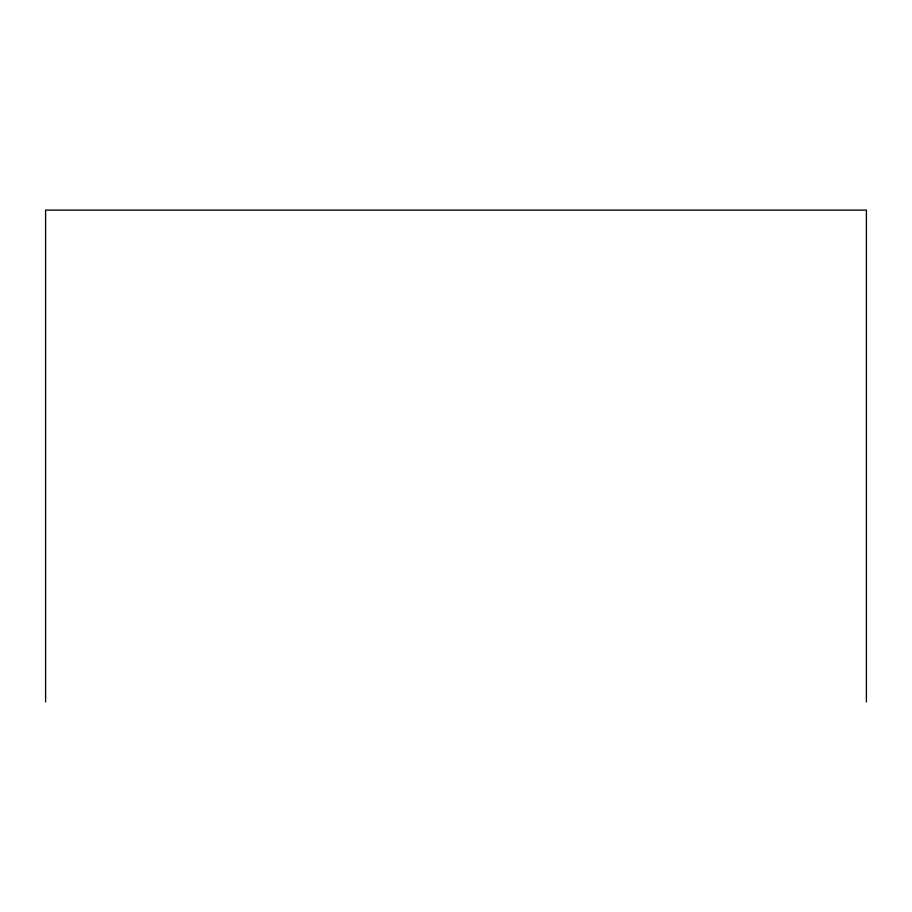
<?xml version="1.0" encoding="UTF-8"?>
<svg xmlns="http://www.w3.org/2000/svg" width="912" height="912" viewBox="0 0 912 912"><rect width="100%" height="100%" fill="white"/><g stroke="black" fill="none" stroke-linecap="round" stroke-linejoin="round"><path stroke-width="1.37" d="M866.4 701.875L866.4 210.125L45.6 210.125L45.6 701.875"/></g></svg>
